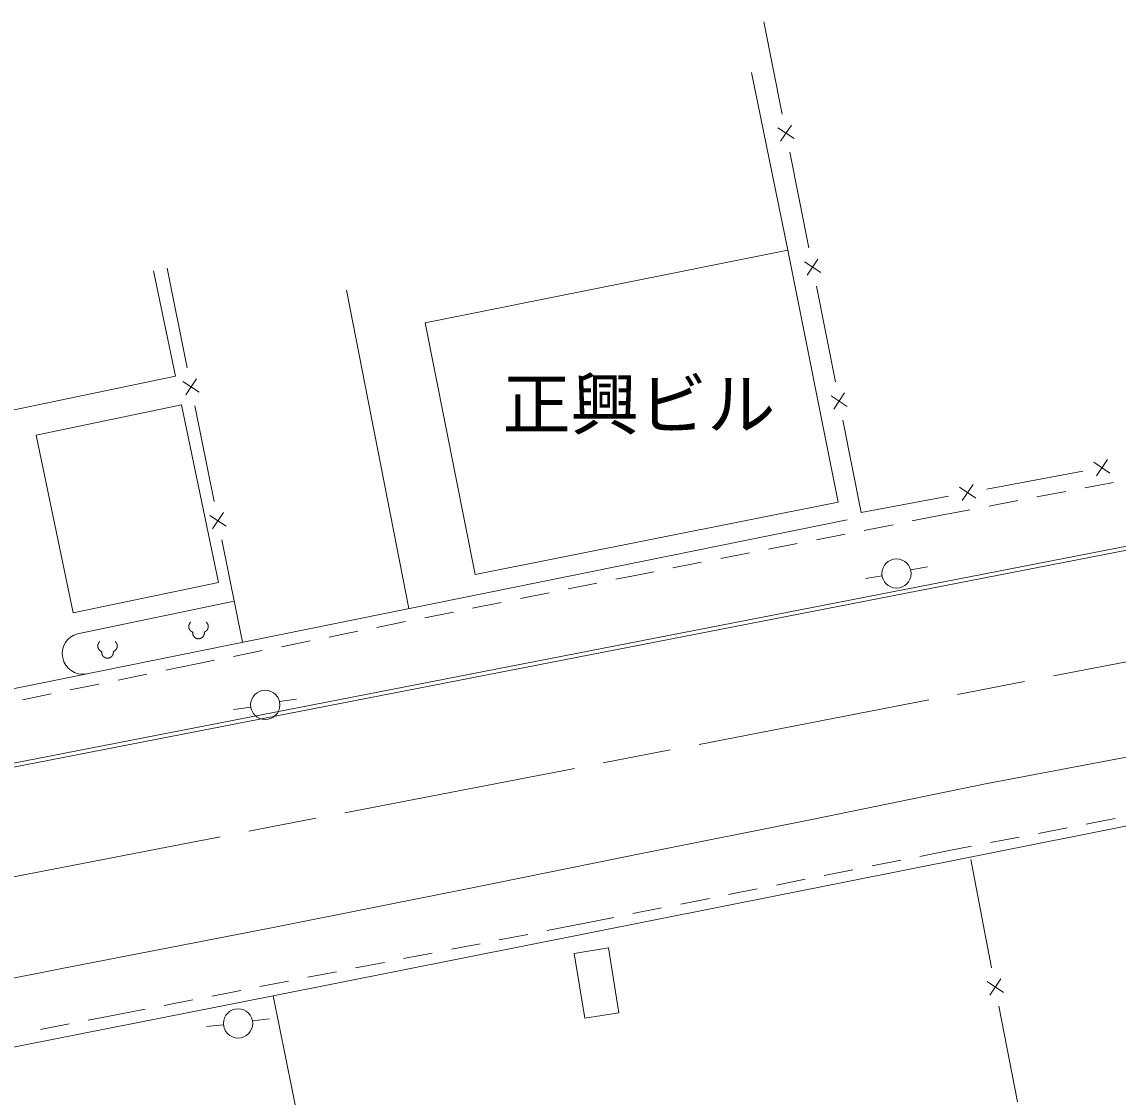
# Model space of a CAD drawing. Units: millimetres, scale not verified. Extents: x 40000 to 680000, y 20000 to 380000.
# Drawn here: x 306666 to 362858, y 262992 to 318092 of the extents above; entities that cross this region are included whole.
import ezdxf
from ezdxf.enums import TextEntityAlignment as Align

# ---------------------------------------------------------------- set-up
doc = ezdxf.new("R2010")
doc.units = ezdxf.units.MM
doc.header["$LTSCALE"] = 1000
doc.linetypes.add('CHAIN', pattern=[18.5, 12, -1.5, 3.5, -1.5])
doc.layers.add('M-BGD', color=7, linetype='Continuous', lineweight=13)
doc.layers.add('M-BMK', color=2, linetype='CHAIN', lineweight=13)
doc.styles.add('ＭＳ ゴシック', font='')
doc.styles.get('ＭＳ ゴシック').set_extended_font_data('MS Gothic')

msp = doc.modelspace()

# ---------------------------------------------------------------- linework, layer by layer
at = {"layer": 'M-BGD'}
for p, q in [((344698, 318092), (345637, 313371)), ((344074, 315492), (345936, 306389)), ((346248, 312113), (345416, 312668)), ((346110, 312806), (345554, 311975)), ((346027, 311410), (347002, 306506)), ((273542, 273746), (464420, 310905)), ((273580, 273549), (464458, 310709)), ((345936, 306389), (327334, 302679)), ((348510, 293482), (345936, 306389)), ((347613, 305247), (346781, 305803)), ((347475, 305940), (346919, 305109)), ((314538, 299941), (313415, 305332)), ((314116, 305478), (315142, 300371)), ((323308, 304347), (326502, 288028)), ((347392, 304544), (348367, 299640)), ((327334, 302679), (329909, 289772)), ((300977, 297115), (314538, 299941)), ((315756, 299114), (314923, 299668)), ((315616, 299807), (315062, 298975)), ((348840, 299075), (348284, 298243)), ((307396, 296920), (314844, 298472)), ((316743, 289358), (314844, 298472)), ((315536, 298411), (316521, 293509)), ((348977, 298381), (348146, 298937)), ((348757, 297678), (349695, 292957)), ((309295, 287806), (307396, 296920)), ((362313, 295659), (361747, 294835)), ((356131, 294152), (361047, 295064)), ((361618, 295530), (362443, 294964)), ((361156, 294213), (362629, 294494)), ((354736, 294252), (355560, 293686)), ((355431, 294381), (354865, 293557)), ((358700, 293745), (360174, 294026)), ((329909, 289772), (348510, 293482)), ((349695, 292957), (354165, 293787)), ((356245, 293276), (357718, 293557)), ((317135, 292251), (316302, 292805)), ((316995, 292944), (316441, 292112)), ((353426, 292739), (355262, 293089)), ((272417, 277068), (348966, 292581)), ((349850, 292036), (351322, 292325)), ((352303, 292518), (353426, 292739)), ((347397, 291554), (348868, 291844)), ((316915, 291548), (317970, 286299)), ((344943, 291073), (346415, 291362)), ((342490, 290591), (343962, 290880)), ((340037, 290109), (341509, 290398)), ((352226, 290010), (353097, 290161)), ((337120, 289532), (337933, 289696)), ((337933, 289696), (339056, 289917)), ((349903, 289562), (350760, 289697)), ((309295, 287806), (316743, 289358)), ((332218, 288543), (333689, 288840)), ((334669, 289037), (336139, 289334)), ((309520, 286730), (317547, 288402)), ((329768, 288048), (331238, 288345)), ((327317, 287554), (328788, 287851)), ((324867, 287059), (326337, 287356)), ((322416, 286565), (323886, 286862)), ((319965, 286070), (321436, 286367)), ((317515, 285576), (318985, 285873)), ((314041, 284868), (315722, 285214)), ((315722, 285214), (316535, 285378)), ((311593, 284363), (313062, 284666)), ((309144, 283858), (310613, 284161)), ((306695, 283354), (308165, 283657)), ((319868, 283259), (320743, 283391)), ((317536, 282859), (318396, 282976)), ((356061, 279044), (366019, 280928)), ((347237, 277242), (356061, 279044)), ((355269, 275283), (366998, 277634)), ((338519, 275486), (347237, 277242)), ((362703, 277263), (361230, 276979)), ((360248, 276789), (358776, 276505)), ((357794, 276316), (356321, 276031)), ((329754, 273708), (338519, 275486)), ((354194, 275620), (352701, 275323)), ((355339, 275842), (354194, 275620)), ((319539, 268178), (355269, 275283)), ((351720, 275128), (350249, 274835)), ((356375, 269615), (355307, 275161)), ((349269, 274639), (347797, 274346)), ((319468, 271660), (329754, 273708)), ((344365, 273662), (342894, 273369)), ((346817, 274151), (345346, 273858)), ((341913, 273174), (340442, 272880)), ((339461, 272685), (337990, 272392)), ((337010, 272197), (335517, 271899)), ((308632, 269565), (319468, 271660)), ((335517, 271899), (333588, 271523)), ((330153, 270852), (328681, 270565)), ((332607, 271331), (331134, 271044)), ((327699, 270374), (326227, 270086)), ((336731, 270633), (334984, 270352)), ((334984, 270352), (335518, 267029)), ((337265, 267310), (336731, 270633)), ((325245, 269895), (323773, 269608)), ((299200, 267681), (308632, 269565)), ((322792, 269416), (321319, 269129)), ((320338, 268937), (318866, 268650)), ((356150, 268914), (356978, 268353)), ((356284, 268219), (356844, 269047)), ((293497, 263043), (319539, 268178)), ((317884, 268459), (316412, 268171)), ((319539, 268178), (324487, 243744)), ((312977, 267501), (311048, 267125)), ((315430, 267980), (313958, 267693)), ((357698, 262741), (356753, 267651)), ((311048, 267125), (310070, 266931)), ((318483, 266906), (319363, 267000)), ((335518, 267029), (337265, 267310)), ((309089, 266738), (307618, 266447)), ((316136, 266610), (317000, 266688))]:
    msp.add_line(p, q, dxfattribs=at)
for points in [[(315320, 287329), (315316, 287326), (315312, 287322), (315308, 287318), (315304, 287315), (315300, 287311), (315297, 287307), (315293, 287303), (315290, 287299), (315286, 287295), (315283, 287291), (315280, 287287), (315277, 287282), (315273, 287278), (315270, 287274), (315267, 287269), (315265, 287265), (315262, 287260), (315259, 287256), (315256, 287251), (315254, 287246), (315251, 287242), (315249, 287237), (315247, 287232), (315244, 287227), (315242, 287223), (315240, 287218), (315238, 287213), (315236, 287208), (315235, 287203), (315233, 287198), (315231, 287193), (315230, 287188), (315228, 287182), (315227, 287177), (315226, 287172), (315225, 287167), (315224, 287162), (315223, 287157), (315222, 287151), (315221, 287146), (315220, 287141), (315220, 287135), (315219, 287130), (315219, 287125), (315218, 287120), (315218, 287114), (315218, 287109), (315218, 287104), (315218, 287098), (315218, 287093), (315218, 287088), (315219, 287082), (315219, 287077), (315220, 287072), (315220, 287067), (315221, 287061), (315222, 287056), (315223, 287051), (315224, 287046), (315225, 287040), (315226, 287035), (315227, 287030), (315229, 287025), (315230, 287020), (315232, 287015), (315233, 287010), (315235, 287005), (315237, 287000), (315239, 286995), (315241, 286990), (315243, 286985), (315245, 286980), (315247, 286975), (315250, 286970), (315252, 286966), (315254, 286961), (315257, 286956), (315260, 286952), (315262, 286947), (315265, 286943), (315268, 286938), (315271, 286934), (315274, 286929), (315277, 286925), (315281, 286921), (315284, 286917), (315287, 286913), (315291, 286909), (315294, 286905), (315298, 286901), (315301, 286897), (315305, 286893), (315309, 286889), (315313, 286886), (315317, 286882), (315321, 286878), (315325, 286875), (315329, 286872), (315333, 286868), (315337, 286865), (315341, 286862), (315346, 286859), (315350, 286856), (315354, 286853), (315359, 286850), (315363, 286847), (315368, 286844), (315373, 286842), (315377, 286839), (315382, 286837), (315387, 286835), (315392, 286832), (315396, 286830), (315401, 286828), (315406, 286826), (315411, 286824), (315416, 286822), (315421, 286820)], [(316015, 286820), (316020, 286822), (316025, 286824), (316030, 286826), (316035, 286828), (316040, 286830), (316045, 286832), (316049, 286834), (316054, 286837), (316059, 286839), (316064, 286842), (316068, 286844), (316073, 286847), (316077, 286850), (316082, 286853), (316086, 286856), (316091, 286859), (316095, 286862), (316099, 286865), (316103, 286868), (316108, 286872), (316112, 286875), (316116, 286878), (316120, 286882), (316124, 286886), (316127, 286889), (316131, 286893), (316135, 286897), (316138, 286901), (316142, 286905), (316146, 286909), (316149, 286913), (316152, 286917), (316156, 286921), (316159, 286925), (316162, 286929), (316165, 286934), (316168, 286938), (316171, 286943), (316174, 286947), (316176, 286952), (316179, 286956), (316182, 286961), (316184, 286966), (316187, 286970), (316189, 286975), (316191, 286980), (316193, 286985), (316195, 286990), (316197, 286995), (316199, 287000), (316201, 287005), (316203, 287010), (316204, 287015), (316206, 287020), (316207, 287025), (316209, 287030), (316210, 287035), (316211, 287040), (316212, 287046), (316213, 287051), (316214, 287056), (316215, 287061), (316216, 287067), (316216, 287072), (316217, 287077), (316217, 287082), (316218, 287088), (316218, 287093), (316218, 287098), (316218, 287104), (316218, 287109), (316218, 287114), (316218, 287120), (316217, 287125), (316217, 287130), (316217, 287135), (316216, 287141), (316215, 287146), (316214, 287151), (316214, 287157), (316213, 287162), (316212, 287167), (316210, 287172), (316209, 287177), (316208, 287182), (316206, 287188), (316205, 287193), (316203, 287198), (316202, 287203), (316200, 287208), (316198, 287213), (316196, 287218), (316194, 287223), (316192, 287227), (316190, 287232), (316187, 287237), (316185, 287242), (316182, 287247), (316180, 287251), (316177, 287256), (316174, 287260), (316172, 287265), (316169, 287269), (316166, 287274), (316163, 287278), (316160, 287282), (316156, 287287), (316153, 287291), (316150, 287295), (316146, 287299), (316143, 287303), (316139, 287307), (316136, 287311), (316132, 287315), (316128, 287318), (316124, 287322), (316121, 287326), (316117, 287329)], [(315421, 286820), (315420, 286815), (315420, 286810), (315419, 286805), (315419, 286799), (315419, 286794), (315418, 286789), (315418, 286783), (315418, 286778), (315418, 286773), (315418, 286768), (315419, 286762), (315419, 286757), (315420, 286752), (315420, 286747), (315421, 286741), (315421, 286736), (315422, 286731), (315423, 286726), (315424, 286720), (315425, 286715), (315426, 286710), (315428, 286705), (315429, 286700), (315430, 286695), (315432, 286690), (315434, 286685), (315435, 286680), (315437, 286675), (315439, 286670), (315441, 286665), (315443, 286660), (315445, 286655), (315447, 286651), (315450, 286646), (315452, 286641), (315454, 286636), (315457, 286632), (315460, 286627), (315462, 286623), (315465, 286618), (315468, 286614), (315471, 286609), (315474, 286605), (315477, 286601), (315480, 286597), (315484, 286592), (315487, 286588), (315490, 286584), (315494, 286580), (315497, 286576), (315501, 286573), (315505, 286569), (315508, 286565), (315512, 286561), (315516, 286558), (315520, 286554), (315524, 286551), (315528, 286547), (315532, 286544), (315536, 286541), (315540, 286538), (315545, 286535), (315549, 286532), (315553, 286529), (315558, 286526), (315562, 286523), (315567, 286520), (315572, 286518), (315576, 286515), (315581, 286513), (315586, 286510), (315590, 286508), (315595, 286506), (315600, 286504), (315605, 286502), (315610, 286500), (315615, 286498), (315620, 286496), (315625, 286494), (315630, 286493), (315635, 286491), (315640, 286490), (315645, 286489), (315650, 286487), (315655, 286486), (315660, 286485), (315666, 286484), (315671, 286483), (315676, 286482), (315681, 286482), (315686, 286481), (315692, 286481), (315697, 286480), (315702, 286480), (315708, 286480), (315713, 286480), (315718, 286479), (315723, 286480), (315729, 286480), (315734, 286480), (315739, 286480), (315744, 286481), (315750, 286481), (315755, 286482), (315760, 286482), (315765, 286483), (315771, 286484), (315776, 286485), (315781, 286486), (315786, 286487), (315791, 286489), (315796, 286490), (315801, 286491), (315806, 286493), (315812, 286494), (315817, 286496), (315821, 286498), (315826, 286500), (315831, 286502), (315836, 286504), (315841, 286506), (315846, 286508), (315851, 286510), (315855, 286513), (315860, 286515), (315865, 286518), (315869, 286520), (315874, 286523), (315878, 286526), (315883, 286529), (315887, 286532), (315891, 286535), (315896, 286538), (315900, 286541), (315904, 286544), (315908, 286547), (315912, 286551), (315916, 286554), (315920, 286558), (315924, 286561), (315928, 286565), (315932, 286569), (315935, 286573), (315939, 286576), (315942, 286580), (315946, 286584), (315949, 286588), (315953, 286592), (315956, 286597), (315959, 286601), (315962, 286605), (315965, 286609), (315968, 286614), (315971, 286618), (315974, 286623), (315976, 286627), (315979, 286632), (315982, 286636), (315984, 286641), (315987, 286646), (315989, 286651), (315991, 286655), (315993, 286660), (315995, 286665), (315997, 286670), (315999, 286675), (316001, 286680), (316003, 286685), (316004, 286690), (316006, 286695), (316007, 286700), (316009, 286705), (316010, 286710), (316011, 286715), (316012, 286720), (316013, 286726), (316014, 286731), (316015, 286736), (316015, 286741), (316016, 286747), (316017, 286752), (316017, 286757), (316017, 286762), (316018, 286768), (316018, 286773), (316018, 286778), (316018, 286783), (316018, 286789), (316018, 286794), (316017, 286799), (316017, 286805), (316016, 286810), (316016, 286815), (316015, 286820)], [(310655, 286334), (310651, 286330), (310647, 286327), (310643, 286323), (310639, 286319), (310636, 286315), (310632, 286311), (310628, 286308), (310625, 286303), (310622, 286299), (310618, 286295), (310615, 286291), (310612, 286287), (310609, 286283), (310606, 286278), (310603, 286274), (310600, 286269), (310597, 286265), (310594, 286260), (310592, 286256), (310589, 286251), (310587, 286246), (310584, 286242), (310582, 286237), (310580, 286232), (310577, 286227), (310575, 286222), (310573, 286217), (310572, 286212), (310570, 286207), (310568, 286202), (310567, 286197), (310565, 286192), (310564, 286187), (310562, 286182), (310561, 286177), (310560, 286171), (310559, 286166), (310558, 286161), (310557, 286156), (310556, 286151), (310555, 286145), (310555, 286140), (310554, 286135), (310554, 286129), (310554, 286124), (310553, 286119), (310553, 286113), (310553, 286108), (310553, 286103), (310553, 286098), (310554, 286092), (310554, 286087), (310554, 286082), (310555, 286076), (310556, 286071), (310556, 286066), (310557, 286061), (310558, 286055), (310559, 286050), (310560, 286045), (310561, 286040), (310563, 286035), (310564, 286029), (310565, 286024), (310567, 286019), (310569, 286014), (310570, 286009), (310572, 286004), (310574, 285999), (310576, 285994), (310578, 285989), (310580, 285984), (310582, 285980), (310585, 285975), (310587, 285970), (310590, 285965), (310592, 285961), (310595, 285956), (310598, 285952), (310600, 285947), (310603, 285943), (310606, 285938), (310609, 285934), (310613, 285930), (310616, 285925), (310619, 285921), (310622, 285917), (310626, 285913), (310629, 285909), (310633, 285905), (310637, 285901), (310640, 285897), (310644, 285894), (310648, 285890), (310652, 285886), (310656, 285883), (310660, 285879), (310664, 285876), (310668, 285873), (310672, 285870), (310676, 285866), (310681, 285863), (310685, 285860), (310690, 285857), (310694, 285854), (310699, 285852), (310703, 285849), (310708, 285846), (310712, 285844), (310717, 285841), (310722, 285839), (310727, 285837), (310732, 285835), (310736, 285832), (310741, 285830), (310746, 285828), (310751, 285827), (310756, 285825)], [(311350, 285825), (311355, 285827), (311360, 285828), (311365, 285830), (311370, 285832), (311375, 285834), (311380, 285837), (311385, 285839), (311389, 285841), (311394, 285844), (311399, 285846), (311403, 285849), (311408, 285852), (311412, 285854), (311417, 285857), (311421, 285860), (311426, 285863), (311430, 285866), (311434, 285869), (311439, 285873), (311443, 285876), (311447, 285879), (311451, 285883), (311455, 285886), (311459, 285890), (311463, 285894), (311466, 285897), (311470, 285901), (311474, 285905), (311477, 285909), (311481, 285913), (311484, 285917), (311488, 285921), (311491, 285925), (311494, 285930), (311497, 285934), (311500, 285938), (311503, 285943), (311506, 285947), (311509, 285952), (311512, 285956), (311514, 285961), (311517, 285965), (311519, 285970), (311522, 285975), (311524, 285980), (311526, 285984), (311529, 285989), (311531, 285994), (311533, 285999), (311535, 286004), (311536, 286009), (311538, 286014), (311540, 286019), (311541, 286024), (311543, 286029), (311544, 286035), (311545, 286040), (311546, 286045), (311548, 286050), (311549, 286055), (311549, 286061), (311550, 286066), (311551, 286071), (311552, 286076), (311552, 286082), (311553, 286087), (311553, 286092), (311553, 286098), (311553, 286103), (311553, 286108), (311553, 286113), (311553, 286119), (311553, 286124), (311553, 286129), (311552, 286135), (311552, 286140), (311551, 286145), (311550, 286151), (311550, 286156), (311549, 286161), (311548, 286166), (311547, 286171), (311546, 286177), (311544, 286182), (311543, 286187), (311542, 286192), (311540, 286197), (311538, 286202), (311537, 286207), (311535, 286212), (311533, 286217), (311531, 286222), (311529, 286227), (311527, 286232), (311525, 286237), (311522, 286242), (311520, 286246), (311518, 286251), (311515, 286256), (311512, 286260), (311510, 286265), (311507, 286269), (311504, 286274), (311501, 286278), (311498, 286283), (311495, 286287), (311492, 286291), (311488, 286295), (311485, 286299), (311482, 286304), (311478, 286308), (311475, 286311), (311471, 286315), (311467, 286319), (311463, 286323), (311460, 286327), (311456, 286330), (311452, 286334)], [(310756, 285825), (310756, 285820), (310755, 285814), (310754, 285809), (310754, 285804), (310754, 285798), (310754, 285793), (310753, 285788), (310753, 285783), (310754, 285777), (310754, 285772), (310754, 285767), (310754, 285762), (310755, 285756), (310755, 285751), (310756, 285746), (310757, 285741), (310757, 285735), (310758, 285730), (310759, 285725), (310760, 285720), (310762, 285715), (310763, 285710), (310764, 285704), (310766, 285699), (310767, 285694), (310769, 285689), (310770, 285684), (310772, 285679), (310774, 285674), (310776, 285669), (310778, 285665), (310780, 285660), (310782, 285655), (310785, 285650), (310787, 285646), (310790, 285641), (310792, 285636), (310795, 285632), (310798, 285627), (310800, 285623), (310803, 285618), (310806, 285614), (310809, 285610), (310812, 285605), (310816, 285601), (310819, 285597), (310822, 285593), (310825, 285589), (310829, 285585), (310832, 285581), (310836, 285577), (310840, 285573), (310844, 285570), (310847, 285566), (310851, 285562), (310855, 285559), (310859, 285555), (310863, 285552), (310867, 285549), (310871, 285545), (310876, 285542), (310880, 285539), (310884, 285536), (310889, 285533), (310893, 285530), (310898, 285528), (310902, 285525), (310907, 285522), (310911, 285520), (310916, 285517), (310921, 285515), (310925, 285513), (310930, 285510), (310935, 285508), (310940, 285506), (310945, 285504), (310950, 285502), (310955, 285501), (310960, 285499), (310965, 285497), (310970, 285496), (310975, 285494), (310980, 285493), (310985, 285492), (310990, 285491), (310996, 285490), (311001, 285489), (311006, 285488), (311011, 285487), (311016, 285486), (311022, 285486), (311027, 285485), (311032, 285485), (311037, 285484), (311043, 285484), (311048, 285484), (311053, 285484), (311059, 285484), (311064, 285484), (311069, 285484), (311074, 285485), (311080, 285485), (311085, 285486), (311090, 285486), (311095, 285487), (311101, 285488), (311106, 285489), (311111, 285490), (311116, 285491), (311121, 285492), (311126, 285493), (311132, 285494), (311137, 285496), (311142, 285497), (311147, 285499), (311152, 285501), (311157, 285502), (311162, 285504), (311167, 285506), (311171, 285508), (311176, 285510), (311181, 285513), (311186, 285515), (311190, 285517), (311195, 285520), (311200, 285522), (311204, 285525), (311209, 285528), (311213, 285530), (311218, 285533), (311222, 285536), (311227, 285539), (311231, 285542), (311235, 285545), (311239, 285549), (311243, 285552), (311247, 285555), (311251, 285559), (311255, 285562), (311259, 285566), (311263, 285570), (311267, 285573), (311270, 285577), (311274, 285581), (311278, 285585), (311281, 285589), (311284, 285593), (311288, 285597), (311291, 285601), (311294, 285605), (311297, 285610), (311300, 285614), (311303, 285618), (311306, 285623), (311309, 285627), (311312, 285632), (311314, 285636), (311317, 285641), (311319, 285646), (311322, 285650), (311324, 285655), (311326, 285660), (311328, 285665), (311330, 285669), (311332, 285674), (311334, 285679), (311336, 285684), (311338, 285689), (311339, 285694), (311341, 285699), (311342, 285704), (311344, 285710), (311345, 285715), (311346, 285720), (311347, 285725), (311348, 285730), (311349, 285735), (311350, 285741), (311351, 285746), (311351, 285751), (311352, 285756), (311352, 285762), (311353, 285767), (311353, 285772), (311353, 285777), (311353, 285783), (311353, 285788), (311353, 285793), (311353, 285798), (311352, 285804), (311352, 285809), (311352, 285814), (311351, 285820), (311350, 285825)]]:
    msp.add_lwpolyline(points, dxfattribs=at)
for centre in [(351500, 289824), (319138, 283088), (317746, 266767)]:
    msp.add_circle(centre, 750, dxfattribs=at)
msp.add_arc((309784, 285712), 1051, 104.5647, 278.9752, dxfattribs=at)
at = {"layer": 'M-BMK'}
msp.add_line((268717, 267044), (367107, 286035), dxfattribs=at)

# ---------------------------------------------------------------- texts
at = {"layer": 'M-BGD', "style": 'ＭＳ ゴシック'}
msp.add_text('正興ビル', height=2566, dxfattribs=at).set_placement((331294, 296456), align=Align.BOTTOM_LEFT)

doc.saveas('drawing.dxf')
